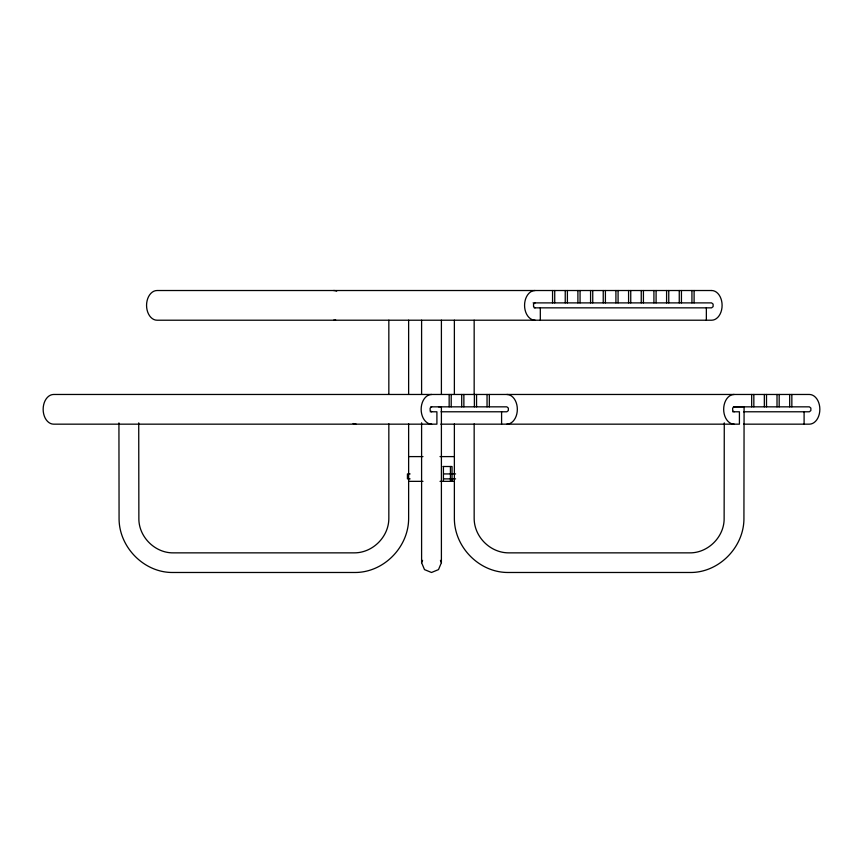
<?xml version="1.0" encoding="UTF-8"?>
<svg xmlns="http://www.w3.org/2000/svg" width="863" height="863" viewBox="0 0 863 863"><rect width="100%" height="100%" fill="white"/><g stroke="black" fill="none" stroke-linecap="round" stroke-linejoin="round"><path stroke-width="1.29" d="M724.273 422.87L724.133 518.21C724.521 536.721 708.005 553.248 689.483 552.859L508.814 552.859C490.27 552.967 474.046 536.754 474.165 518.21L474.165 423.906M438.501 406.786L441.403 406.775L441.403 562.665L438.501 569.612L431.5 572.482L424.499 569.612L421.597 562.665L422.568 560.357M535.06 302.891L533.539 304.132L533.539 306.602L535.06 307.843M431.651 406.84L430.141 408.07L430.141 410.551L431.651 411.78M533.097 302.891L711.597 302.891L713.118 304.132L713.118 306.602L711.597 307.843L534.165 307.843M430.777 406.84L506.84 406.84L508.35 408.07L508.35 410.551L506.84 411.78L441.047 411.78M733.41 406.84L809.354 406.84L810.864 408.07L810.864 410.551L809.354 411.78L743.561 411.78M430.173 411.78L436.905 411.78L436.905 424.165L53.646 424.165A14.854 10.496 90 0 1 43.15 409.31A14.854 10.496 90 0 1 53.646 394.467L809.354 394.467A14.854 10.496 -90 0 1 819.85 409.31A14.854 10.496 -90 0 1 809.354 424.165L743.561 424.165M732.698 411.78L739.418 411.78L739.418 424.165L440.788 424.165M408.631 456.603L422.978 456.603M440.022 456.603L454.37 456.603M443.043 466.505L452.039 466.505L452.039 481.349M410.108 473.927L407.433 473.927L407.433 478.879L410.108 478.879M443.55 473.927L455.588 473.927M443.55 478.879L455.588 478.879M408.631 481.349L422.978 481.349M440.022 481.349L454.37 481.349M734.165 411.78L732.655 410.551L732.655 408.07L734.165 406.84L744.089 406.786L743.928 518.231C744.197 546.969 719.019 572.838 690.12 572.482L507.53 572.482C478.836 572.298 454.218 546.775 454.37 518.21L454.37 423.906M440.432 560.357L441.403 562.665M138.727 422.87L138.867 518.21C138.479 536.721 154.995 553.248 173.517 552.859L354.186 552.859C372.73 552.967 388.954 536.754 388.835 518.21L388.835 423.906M118.932 422.902L119.072 518.231C118.803 546.969 143.981 572.838 172.88 572.482L355.47 572.482C384.164 572.298 408.782 546.775 408.631 518.21L408.631 423.906M804.1 411.78L804.1 424.165M791.846 394.467L791.846 406.84M789.677 394.467L789.677 406.84M779.181 394.467L779.181 406.84M777.013 394.467L777.013 406.84M766.506 394.467L766.506 406.84M764.338 394.467L764.338 406.84M753.841 394.467L753.841 406.84M751.673 394.467L751.673 406.84M706.355 307.843L706.355 320.216M694.1 290.518L694.1 302.891M691.932 290.518L691.932 302.891M681.436 290.518L681.436 302.891M679.257 290.518L679.257 302.891M668.76 290.518L668.76 302.891M666.592 290.518L666.592 302.891M656.096 290.518L656.096 302.891M653.917 290.518L653.917 302.891M643.42 290.518L643.42 302.891M641.252 290.518L641.252 302.891M630.745 290.518L630.745 302.891M628.577 290.518L628.577 302.891M618.081 290.518L618.081 302.891M615.912 290.518L615.912 302.891M605.405 290.518L605.405 302.891M603.237 290.518L603.237 302.891M592.741 290.518L592.741 302.891M590.572 290.518L590.572 302.891M580.065 290.518L580.065 302.891M577.897 290.518L577.897 302.891M567.401 290.518L567.401 302.891M565.233 290.518L565.233 302.891M554.726 290.518L554.726 302.891M552.557 290.518L552.557 302.891M540.314 307.843L540.314 320.216M501.586 411.78L501.586 424.165M489.332 394.467L489.332 406.84M487.045 394.467L487.045 406.84M476.549 394.467L476.549 406.84M474.38 394.467L474.38 406.84M474.165 320.184L474.165 394.272M463.873 394.467L463.873 406.84M461.705 394.467L461.705 406.84M454.37 320.184L454.37 394.272M451.209 394.467L451.209 406.84M450.421 466.505L450.421 481.349M449.159 394.467L449.159 406.84M443.42 466.505L443.42 481.349M441.403 320.184L441.403 394.272M421.597 320.184L421.597 394.272M421.597 422.784L421.597 562.665M408.631 320.184L408.631 394.272M388.835 320.184L388.835 394.272M535.06 320.216A14.854 10.496 -90 0 1 524.564 305.362A14.854 10.496 -90 0 1 535.06 290.518M335.642 319.925A14.854 10.496 -90 0 1 333.593 320.216M333.593 290.518A14.854 10.496 -90 0 1 336.656 291.155M506.84 394.467A14.854 10.496 90 0 1 517.336 409.31A14.854 10.496 90 0 1 506.84 424.165M431.651 424.165A14.854 10.496 90 0 1 421.155 409.31A14.854 10.496 90 0 1 431.651 394.467M734.165 424.165A14.854 10.496 -90 0 1 723.669 409.31A14.854 10.496 -90 0 1 734.165 394.467M356.16 424.165A14.854 10.496 -90 0 1 353.107 423.517M711.597 290.518L157.055 290.518A14.854 10.496 -90 0 0 146.559 305.362A14.854 10.496 -90 0 0 157.055 320.216L711.597 320.216A14.854 10.496 -90 0 0 722.104 305.362A14.854 10.496 -90 0 0 711.597 290.518"/></g></svg>
